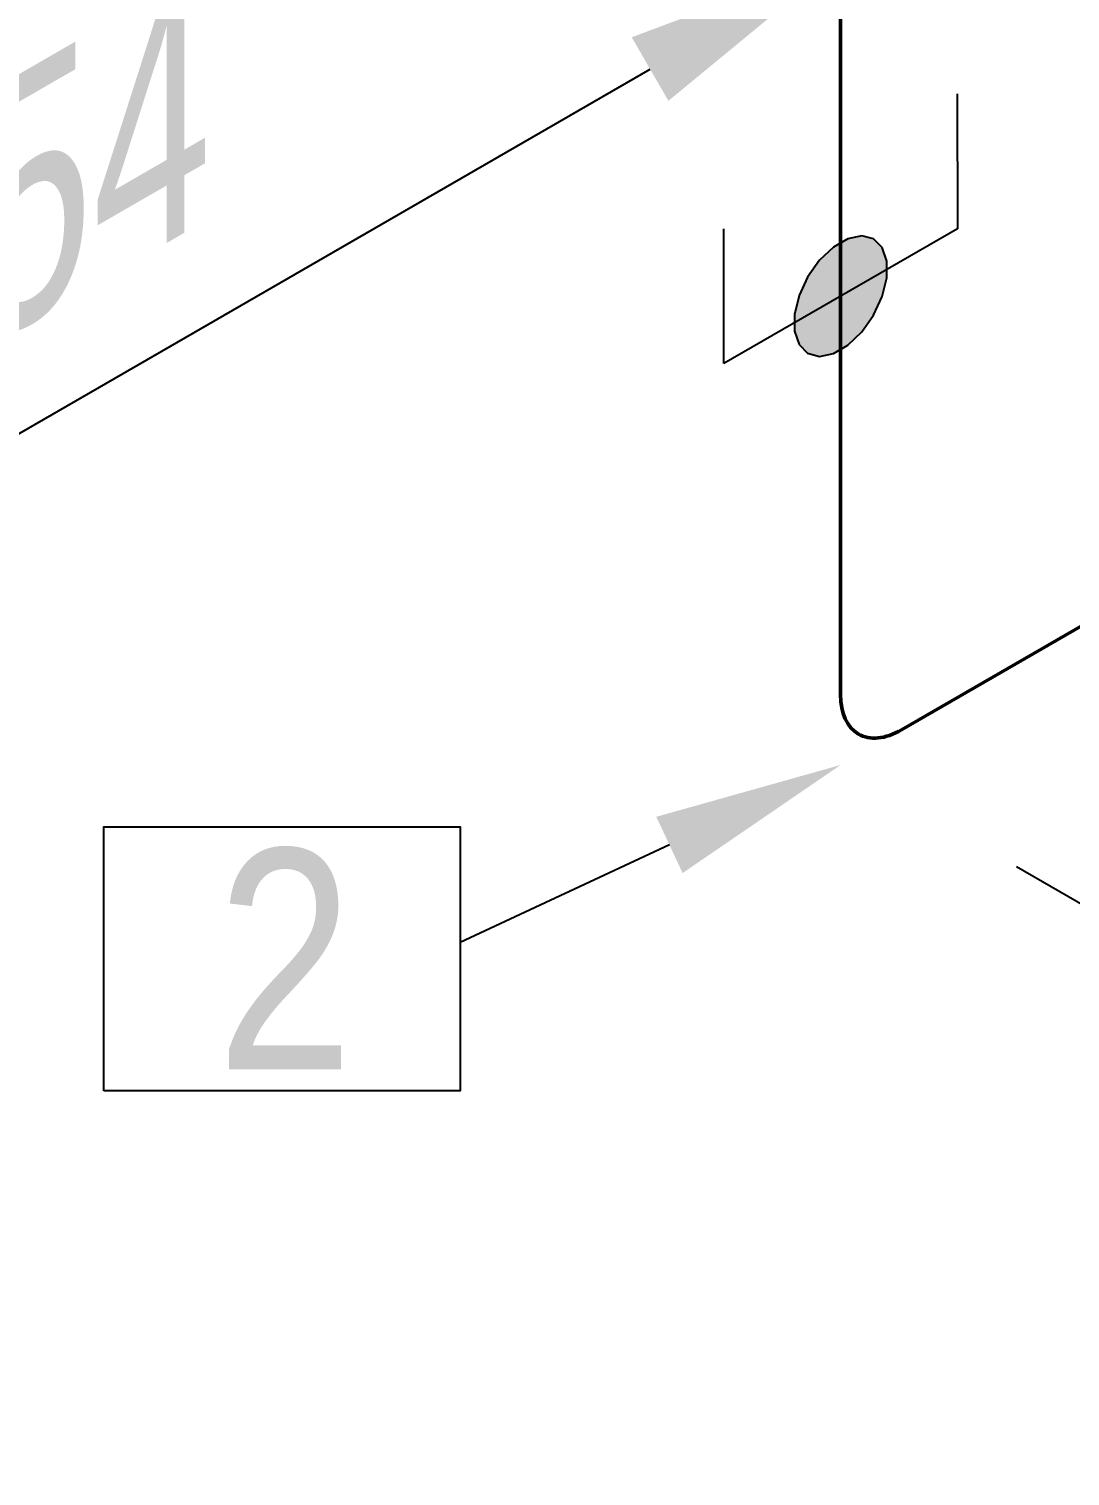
# Model space of a CAD drawing. Header units: millimetres. Extents: x 0 to 594, y 0 to 420.
# Drawn here: x 265.15 to 276.98, y 97.62 to 114.06 of the extents above; entities that cross this region are included whole.
import ezdxf
from ezdxf import colors
from ezdxf.entities.mleader import LeaderData, LeaderLine
from ezdxf.enums import TextEntityAlignment as Align
from ezdxf.math import Vec2, Vec3

# ---------------------------------------------------------------- set-up
doc = ezdxf.new("R2010")
doc.units = ezdxf.units.MM
doc.header["$LTSCALE"] = 0.25
for name, color, linetype in [('용접', 1, 'Continuous'), ('주석', 7, 'Continuous'), ('치수', 1, 'Continuous')]:
    doc.layers.add(name, color=color, linetype=linetype)
doc.layers.add('파이프 작은 보어', color=30, linetype='Continuous', lineweight=50)
doc.styles.add('AdskIsoAnnotation', font='arial.ttf', dxfattribs={"width": 0.8, "height": 1})
doc.styles.add('AdskIsoMetric', font='arial.ttf', dxfattribs={"width": 0.8, "height": 2.5})
doc.styles.add('AdskIsoMetric-30', font='arial.ttf', dxfattribs={"width": 0.8, "height": 2.5})
doc.styles.add('AdskIsoMetric30', font='arial.ttf', dxfattribs={"width": 0.8, "oblique": 30, "height": 2.5})
doc.styles.get("Standard").update_dxf_attribs({"font": 'arial.ttf'})
doc.dimstyles.new('AdskIsoMetric', dxfattribs={"dimtxt": 2.5, "dimasz": 2.5, "dimexe": 1, "dimexo": 2, "dimgap": 0.8, "dimtad": 1, "dimdec": 0, "dimrnd": 1, "dimzin": 0, "dimdsep": 46, "dimtxsty": 'AdskIsoMetric', "dimcen": 0, "dimclrt": 7, "dimadec": 0, "dimazin": 0, "dimtfac": 1, "dimtdec": 0, "dimtmove": 1, "dimatfit": 3, "dimfxl": 0, "dimfrac": 2, "dimtolj": 1, "dimtzin": 0, "dimarcsym": 0})

# ---------------------------------------------------------------- blocks, each defined once
blk = doc.blocks.new('*D92')
at = {"layer": 'Defpoints', "color": 0}
for p in [(357.332, 153.599), (370.322, 146.099), (274.369, 105.701)]:
    blk.add_point(p, dxfattribs=at)
at = {"layer": '치수', "color": 0, "lineweight": -2}
for p, q in [((359.332, 152.444), (371.322, 145.522)), ((289.525, 99.451), (368.157, 144.849)), ((276.369, 104.546), (288.36, 97.623))]:
    blk.add_line(p, q, dxfattribs=at)
at = {"layer": '치수', "color": 0}
for points in [[(367.949, 145.21), (368.365, 144.488), (370.322, 146.099)], [(289.316, 99.812), (289.733, 99.09), (287.36, 98.201)]]:
    blk.add_solid(points, dxfattribs=at)
at = {"layer": '치수', "color": 7, "insert": (326.574, 123.459), "char_height": 2.5, "attachment_point": 5, "rotation": 30, "style": 'AdskIsoMetric-30'}
blk.add_mtext('\\A1;48822', dxfattribs=at)
blk = doc.blocks.new('*D93')
at = {"layer": 'Defpoints', "color": 0}
for p in [(274.369, 129.856), (287.36, 113.201), (274.369, 105.701)]:
    blk.add_point(p, dxfattribs=at)
at = {"layer": '치수', "color": 0, "lineweight": -2}
for p, q in [((276.369, 131.011), (288.36, 137.933)), ((287.36, 134.856), (287.36, 115.701))]:
    blk.add_line(p, q, dxfattribs=at)
at = {"layer": '치수', "color": 0}
for points in [[(286.943, 134.856), (287.776, 134.856), (287.36, 137.356)], [(286.943, 115.701), (287.776, 115.701), (287.36, 113.201)]]:
    blk.add_solid(points, dxfattribs=at)
at = {"layer": '치수', "color": 7, "insert": (285.093, 123.969), "char_height": 2.5, "attachment_point": 5, "rotation": 90, "style": 'AdskIsoMetric-30'}
blk.add_mtext('\\A1;5841', dxfattribs=at)
blk = doc.blocks.new('*D94')
at = {"layer": 'Defpoints', "color": 0}
for p in [(274.369, 129.856), (253.45, 117.778), (274.369, 114.856)]:
    blk.add_point(p, dxfattribs=at)
at = {"layer": '치수', "color": 0, "lineweight": -2}
for p, q in [((253.45, 115.469), (253.45, 101.624)), ((255.615, 104.028), (272.204, 113.606))]:
    blk.add_line(p, q, dxfattribs=at)
at = {"layer": '치수', "color": 0}
for points in [[(271.996, 113.967), (272.413, 113.245), (274.369, 114.856)], [(255.407, 104.389), (255.824, 103.668), (253.45, 102.778)]]:
    blk.add_solid(points, dxfattribs=at)
at = {"layer": '치수', "color": 7, "insert": (263.91, 111.435), "char_height": 2.5, "attachment_point": 5, "rotation": 30, "style": 'AdskIsoMetric30'}
blk.add_mtext('\\A1;5854', dxfattribs=at)
blk = doc.blocks.new('엘보우-1-Iso2DSkew180')
at = {"color": 0, "linetype": 'ByBlock', "lineweight": -2, "extrusion": (0.707107, -0.408248, 0.57735)}
for p, q in [((0, 6.124), (0, 0.798)), ((0.691, 0.399), (5.303, 3.062))]:
    blk.add_line(p, q, dxfattribs=at)
at = {"linetype": 'ByBlock'}
blk.add_ellipse((0.691, 1.197), major_axis=(0.489, 0.846), ratio=0.57735, start_param=2.356194, end_param=3.926991, dxfattribs=at)
blk = doc.blocks.new('SocketWeld-2-IsoRight')
blk.add_hatch(color=256).paths.add_polyline_path([(0.0055, -0.0435), (0.0057, -0.0436), (0.006, -0.0436), (0.0062, -0.0436), (0.0064, -0.0437), (0.0066, -0.0437), (0.0068, -0.0438), (0.007, -0.0438), (0.0072, -0.0439), (0.0075, -0.0439), (0.0077, -0.0439), (0.0079, -0.044), (0.0081, -0.044), (0.0083, -0.0441), (0.0085, -0.0441), (0.0088, -0.0442), (0.009, -0.0442), (0.0092, -0.0443), (0.0094, -0.0443), (0.0096, -0.0443), (0.0098, -0.0444), (0.01, -0.0444), (0.0103, -0.0445), (0.0105, -0.0445), (0.0107, -0.0446), (0.0109, -0.0446), (0.0111, -0.0446), (0.0113, -0.0447), (0.0115, -0.0447), (0.0118, -0.0448), (0.012, -0.0448), (0.0122, -0.0449), (0.0124, -0.0449), (0.0126, -0.0449), (0.0128, -0.045), (0.013, -0.045), (0.0133, -0.0451), (0.0135, -0.0451), (0.0137, -0.0452), (0.0139, -0.0452), (0.0141, -0.0453), (0.0143, -0.0453), (0.0145, -0.0453), (0.0148, -0.0454), (0.015, -0.0454), (0.0152, -0.0455), (0.0154, -0.0455), (0.0156, -0.0456), (0.0158, -0.0456), (0.0161, -0.0456), (0.0161, -0.0456), (0.0162, -0.0456), (0.0164, -0.0455), (0.0166, -0.0455), (0.0168, -0.0455), (0.017, -0.0454), (0.0171, -0.0454), (0.0173, -0.0453), (0.0175, -0.0453), (0.0177, -0.0452), (0.0179, -0.0452), (0.0181, -0.0451), (0.0182, -0.0451), (0.0184, -0.045), (0.0186, -0.045), (0.0188, -0.0449), (0.019, -0.0449), (0.0192, -0.0448), (0.0193, -0.0448), (0.0195, -0.0447), (0.0197, -0.0447), (0.0199, -0.0446), (0.0201, -0.0446), (0.0203, -0.0445), (0.0204, -0.0445), (0.0206, -0.0444), (0.0208, -0.0444), (0.021, -0.0444), (0.0212, -0.0443), (0.0213, -0.0443), (0.0215, -0.0442), (0.0217, -0.0442), (0.0219, -0.0441), (0.0221, -0.0441), (0.0223, -0.044), (0.0224, -0.044), (0.0226, -0.0439), (0.0228, -0.0439), (0.023, -0.0438), (0.0232, -0.0438), (0.0234, -0.0437), (0.0235, -0.0437), (0.0237, -0.0436), (0.0239, -0.0436), (0.0241, -0.0435), (0.0243, -0.0435), (0.0245, -0.0434), (0.0246, -0.0434), (0.0248, -0.0433), (0.025, -0.0433), (0.025, -0.0433), (0.0251, -0.0432), (0.0253, -0.043), (0.0254, -0.0429), (0.0255, -0.0428), (0.0257, -0.0426), (0.0258, -0.0425), (0.0259, -0.0424), (0.0261, -0.0422), (0.0262, -0.0421), (0.0263, -0.042), (0.0265, -0.0418), (0.0266, -0.0417), (0.0267, -0.0416), (0.0269, -0.0414), (0.027, -0.0413), (0.0271, -0.0412), (0.0273, -0.041), (0.0274, -0.0409), (0.0275, -0.0408), (0.0277, -0.0406), (0.0278, -0.0405), (0.0279, -0.0403), (0.0281, -0.0402), (0.0282, -0.0401), (0.0283, -0.0399), (0.0284, -0.0398), (0.0286, -0.0397), (0.0287, -0.0395), (0.0288, -0.0394), (0.029, -0.0393), (0.0291, -0.0391), (0.0292, -0.039), (0.0294, -0.0389), (0.0295, -0.0387), (0.0296, -0.0386), (0.0298, -0.0385), (0.0299, -0.0383), (0.03, -0.0382), (0.0302, -0.0381), (0.0303, -0.0379), (0.0304, -0.0378), (0.0306, -0.0377), (0.0307, -0.0375), (0.0308, -0.0374), (0.031, -0.0373), (0.0311, -0.0371), (0.0312, -0.037), (0.0314, -0.0369), (0.0315, -0.0367), (0.0315, -0.0367), (0.0316, -0.0365), (0.0316, -0.0363), (0.0317, -0.0361), (0.0318, -0.0359), (0.0319, -0.0357), (0.0319, -0.0355), (0.032, -0.0353), (0.0321, -0.0351), (0.0321, -0.0349), (0.0322, -0.0346), (0.0323, -0.0344), (0.0323, -0.0342), (0.0324, -0.034), (0.0325, -0.0338), (0.0325, -0.0336), (0.0326, -0.0334), (0.0327, -0.0332), (0.0328, -0.033), (0.0328, -0.0328), (0.0329, -0.0326), (0.033, -0.0324), (0.033, -0.0322), (0.0331, -0.0319), (0.0332, -0.0317), (0.0332, -0.0315), (0.0333, -0.0313), (0.0334, -0.0311), (0.0335, -0.0309), (0.0335, -0.0307), (0.0336, -0.0305), (0.0337, -0.0303), (0.0337, -0.0301), (0.0338, -0.0299), (0.0339, -0.0297), (0.0339, -0.0295), (0.034, -0.0292), (0.0341, -0.029), (0.0342, -0.0288), (0.0342, -0.0286), (0.0343, -0.0284), (0.0344, -0.0282), (0.0344, -0.028), (0.0345, -0.0278), (0.0346, -0.0276), (0.0346, -0.0274), (0.0347, -0.0272), (0.0348, -0.027), (0.0349, -0.0268), (0.0349, -0.0265), (0.0349, -0.0265), (0.0349, -0.0263), (0.0349, -0.026), (0.0349, -0.0258), (0.0349, -0.0255), (0.0349, -0.0252), (0.0349, -0.025), (0.0349, -0.0247), (0.0349, -0.0245), (0.0349, -0.0242), (0.0349, -0.0239), (0.0349, -0.0237), (0.0349, -0.0234), (0.0349, -0.0232), (0.0349, -0.0229), (0.0349, -0.0226), (0.0349, -0.0224), (0.0349, -0.0221), (0.0349, -0.0219), (0.0349, -0.0216), (0.0349, -0.0213), (0.0349, -0.0211), (0.0349, -0.0208), (0.0349, -0.0206), (0.0349, -0.0203), (0.0349, -0.02), (0.0349, -0.0198), (0.0349, -0.0195), (0.0349, -0.0192), (0.0349, -0.019), (0.0349, -0.0187), (0.0349, -0.0185), (0.0349, -0.0182), (0.0349, -0.0179), (0.0349, -0.0177), (0.0349, -0.0174), (0.0349, -0.0172), (0.0349, -0.0169), (0.0349, -0.0166), (0.0349, -0.0164), (0.0349, -0.0161), (0.0349, -0.0159), (0.0349, -0.0156), (0.0349, -0.0153), (0.0349, -0.0151), (0.0349, -0.0148), (0.0349, -0.0146), (0.0349, -0.0143), (0.0349, -0.014), (0.0349, -0.0138), (0.0349, -0.0138), (0.0349, -0.0135), (0.0348, -0.0132), (0.0347, -0.0129), (0.0346, -0.0126), (0.0346, -0.0123), (0.0345, -0.012), (0.0344, -0.0118), (0.0344, -0.0115), (0.0343, -0.0112), (0.0342, -0.0109), (0.0342, -0.0106), (0.0341, -0.0103), (0.034, -0.01), (0.0339, -0.0097), (0.0339, -0.0095), (0.0338, -0.0092), (0.0337, -0.0089), (0.0337, -0.0086), (0.0336, -0.0083), (0.0335, -0.008), (0.0335, -0.0077), (0.0334, -0.0074), (0.0333, -0.0071), (0.0332, -0.0069), (0.0332, -0.0066), (0.0331, -0.0063), (0.033, -0.006), (0.033, -0.0057), (0.0329, -0.0054), (0.0328, -0.0051), (0.0328, -0.0048), (0.0327, -0.0046), (0.0326, -0.0043), (0.0325, -0.004), (0.0325, -0.0037), (0.0324, -0.0034), (0.0323, -0.0031), (0.0323, -0.0028), (0.0322, -0.0025), (0.0321, -0.0022), (0.0321, -0.002), (0.032, -0.0017), (0.0319, -0.0014), (0.0319, -0.0011), (0.0318, -0.0008), (0.0317, -0.0005), (0.0316, -0.0002), (0.0316, 0.0001), (0.0315, 0.0003), (0.0315, 0.0003), (0.0314, 0.0006), (0.0312, 0.0009), (0.0311, 0.0012), (0.031, 0.0015), (0.0308, 0.0018), (0.0307, 0.0021), (0.0306, 0.0024), (0.0304, 0.0026), (0.0303, 0.0029), (0.0302, 0.0032), (0.03, 0.0035), (0.0299, 0.0038), (0.0298, 0.0041), (0.0296, 0.0044), (0.0295, 0.0047), (0.0294, 0.0049), (0.0292, 0.0052), (0.0291, 0.0055), (0.029, 0.0058), (0.0288, 0.0061), (0.0287, 0.0064), (0.0286, 0.0067), (0.0284, 0.007), (0.0283, 0.0072), (0.0282, 0.0075), (0.0281, 0.0078), (0.0279, 0.0081), (0.0278, 0.0084), (0.0277, 0.0087), (0.0275, 0.009), (0.0274, 0.0093), (0.0273, 0.0095), (0.0271, 0.0098), (0.027, 0.0101), (0.0269, 0.0104), (0.0267, 0.0107), (0.0266, 0.011), (0.0265, 0.0113), (0.0263, 0.0116), (0.0262, 0.0118), (0.0261, 0.0121), (0.0259, 0.0124), (0.0258, 0.0127), (0.0257, 0.013), (0.0255, 0.0133), (0.0254, 0.0136), (0.0253, 0.0139), (0.0251, 0.0141), (0.025, 0.0144), (0.025, 0.0144), (0.0248, 0.0147), (0.0246, 0.015), (0.0245, 0.0152), (0.0243, 0.0155), (0.0241, 0.0157), (0.0239, 0.016), (0.0237, 0.0162), (0.0235, 0.0165), (0.0234, 0.0168), (0.0232, 0.017), (0.023, 0.0173), (0.0228, 0.0175), (0.0226, 0.0178), (0.0224, 0.0181), (0.0223, 0.0183), (0.0221, 0.0186), (0.0219, 0.0188), (0.0217, 0.0191), (0.0215, 0.0193), (0.0213, 0.0196), (0.0212, 0.0199), (0.021, 0.0201), (0.0208, 0.0204), (0.0206, 0.0206), (0.0204, 0.0209), (0.0203, 0.0212), (0.0201, 0.0214), (0.0199, 0.0217), (0.0197, 0.0219), (0.0195, 0.0222), (0.0193, 0.0225), (0.0192, 0.0227), (0.019, 0.023), (0.0188, 0.0232), (0.0186, 0.0235), (0.0184, 0.0237), (0.0182, 0.024), (0.0181, 0.0243), (0.0179, 0.0245), (0.0177, 0.0248), (0.0175, 0.025), (0.0173, 0.0253), (0.0171, 0.0256), (0.017, 0.0258), (0.0168, 0.0261), (0.0166, 0.0263), (0.0164, 0.0266), (0.0162, 0.0268), (0.0161, 0.0271), (0.0161, 0.0271), (0.0158, 0.0273), (0.0156, 0.0275), (0.0154, 0.0277), (0.0152, 0.0279), (0.015, 0.0281), (0.0148, 0.0283), (0.0145, 0.0285), (0.0143, 0.0287), (0.0141, 0.0289), (0.0139, 0.0292), (0.0137, 0.0294), (0.0135, 0.0296), (0.0133, 0.0298), (0.013, 0.03), (0.0128, 0.0302), (0.0126, 0.0304), (0.0124, 0.0306), (0.0122, 0.0308), (0.012, 0.031), (0.0118, 0.0312), (0.0115, 0.0314), (0.0113, 0.0316), (0.0111, 0.0318), (0.0109, 0.032), (0.0107, 0.0322), (0.0105, 0.0324), (0.0103, 0.0326), (0.01, 0.0328), (0.0098, 0.033), (0.0096, 0.0332), (0.0094, 0.0334), (0.0092, 0.0337), (0.009, 0.0339), (0.0088, 0.0341), (0.0085, 0.0343), (0.0083, 0.0345), (0.0081, 0.0347), (0.0079, 0.0349), (0.0077, 0.0351), (0.0075, 0.0353), (0.0072, 0.0355), (0.007, 0.0357), (0.0068, 0.0359), (0.0066, 0.0361), (0.0064, 0.0363), (0.0062, 0.0365), (0.006, 0.0367), (0.0057, 0.0369), (0.0055, 0.0371), (0.0055, 0.0371), (0.0053, 0.0373), (0.0051, 0.0374), (0.0049, 0.0375), (0.0046, 0.0377), (0.0044, 0.0378), (0.0042, 0.0379), (0.004, 0.038), (0.0037, 0.0382), (0.0035, 0.0383), (0.0033, 0.0384), (0.003, 0.0386), (0.0028, 0.0387), (0.0026, 0.0388), (0.0024, 0.039), (0.0021, 0.0391), (0.0019, 0.0392), (0.0017, 0.0393), (0.0015, 0.0395), (0.0012, 0.0396), (0.001, 0.0397), (0.0008, 0.0399), (0.0006, 0.04), (0.0003, 0.0401), (0.0001, 0.0403), (-0.0001, 0.0404), (-0.0003, 0.0405), (-0.0006, 0.0406), (-0.0008, 0.0408), (-0.001, 0.0409), (-0.0012, 0.041), (-0.0015, 0.0412), (-0.0017, 0.0413), (-0.0019, 0.0414), (-0.0021, 0.0416), (-0.0024, 0.0417), (-0.0026, 0.0418), (-0.0028, 0.042), (-0.003, 0.0421), (-0.0033, 0.0422), (-0.0035, 0.0423), (-0.0037, 0.0425), (-0.004, 0.0426), (-0.0042, 0.0427), (-0.0044, 0.0429), (-0.0046, 0.043), (-0.0049, 0.0431), (-0.0051, 0.0433), (-0.0053, 0.0434), (-0.0055, 0.0435), (-0.0055, 0.0435), (-0.0057, 0.0436), (-0.006, 0.0436), (-0.0062, 0.0436), (-0.0064, 0.0437), (-0.0066, 0.0437), (-0.0068, 0.0438), (-0.007, 0.0438), (-0.0072, 0.0439), (-0.0075, 0.0439), (-0.0077, 0.0439), (-0.0079, 0.044), (-0.0081, 0.044), (-0.0083, 0.0441), (-0.0085, 0.0441), (-0.0088, 0.0442), (-0.009, 0.0442), (-0.0092, 0.0443), (-0.0094, 0.0443), (-0.0096, 0.0443), (-0.0098, 0.0444), (-0.01, 0.0444), (-0.0103, 0.0445), (-0.0105, 0.0445), (-0.0107, 0.0446), (-0.0109, 0.0446), (-0.0111, 0.0446), (-0.0113, 0.0447), (-0.0115, 0.0447), (-0.0118, 0.0448), (-0.012, 0.0448), (-0.0122, 0.0449), (-0.0124, 0.0449), (-0.0126, 0.0449), (-0.0128, 0.045), (-0.013, 0.045), (-0.0133, 0.0451), (-0.0135, 0.0451), (-0.0137, 0.0452), (-0.0139, 0.0452), (-0.0141, 0.0453), (-0.0143, 0.0453), (-0.0145, 0.0453), (-0.0148, 0.0454), (-0.015, 0.0454), (-0.0152, 0.0455), (-0.0154, 0.0455), (-0.0156, 0.0456), (-0.0158, 0.0456), (-0.0161, 0.0456), (-0.0161, 0.0456), (-0.0162, 0.0456), (-0.0164, 0.0455), (-0.0166, 0.0455), (-0.0168, 0.0455), (-0.017, 0.0454), (-0.0171, 0.0454), (-0.0173, 0.0453), (-0.0175, 0.0453), (-0.0177, 0.0452), (-0.0179, 0.0452), (-0.0181, 0.0451), (-0.0182, 0.0451), (-0.0184, 0.045), (-0.0186, 0.045), (-0.0188, 0.0449), (-0.019, 0.0449), (-0.0192, 0.0448), (-0.0193, 0.0448), (-0.0195, 0.0447), (-0.0197, 0.0447), (-0.0199, 0.0446), (-0.0201, 0.0446), (-0.0203, 0.0445), (-0.0204, 0.0445), (-0.0206, 0.0444), (-0.0208, 0.0444), (-0.021, 0.0444), (-0.0212, 0.0443), (-0.0213, 0.0443), (-0.0215, 0.0442), (-0.0217, 0.0442), (-0.0219, 0.0441), (-0.0221, 0.0441), (-0.0223, 0.044), (-0.0224, 0.044), (-0.0226, 0.0439), (-0.0228, 0.0439), (-0.023, 0.0438), (-0.0232, 0.0438), (-0.0234, 0.0437), (-0.0235, 0.0437), (-0.0237, 0.0436), (-0.0239, 0.0436), (-0.0241, 0.0435), (-0.0243, 0.0435), (-0.0245, 0.0434), (-0.0246, 0.0434), (-0.0248, 0.0433), (-0.025, 0.0433), (-0.025, 0.0433), (-0.0251, 0.0432), (-0.0253, 0.043), (-0.0254, 0.0429), (-0.0255, 0.0428), (-0.0257, 0.0426), (-0.0258, 0.0425), (-0.0259, 0.0424), (-0.0261, 0.0422), (-0.0262, 0.0421), (-0.0263, 0.042), (-0.0265, 0.0418), (-0.0266, 0.0417), (-0.0267, 0.0416), (-0.0269, 0.0414), (-0.027, 0.0413), (-0.0271, 0.0412), (-0.0273, 0.041), (-0.0274, 0.0409), (-0.0275, 0.0408), (-0.0277, 0.0406), (-0.0278, 0.0405), (-0.0279, 0.0403), (-0.0281, 0.0402), (-0.0282, 0.0401), (-0.0283, 0.0399), (-0.0284, 0.0398), (-0.0286, 0.0397), (-0.0287, 0.0395), (-0.0288, 0.0394), (-0.029, 0.0393), (-0.0291, 0.0391), (-0.0292, 0.039), (-0.0294, 0.0389), (-0.0295, 0.0387), (-0.0296, 0.0386), (-0.0298, 0.0385), (-0.0299, 0.0383), (-0.03, 0.0382), (-0.0302, 0.0381), (-0.0303, 0.0379), (-0.0304, 0.0378), (-0.0306, 0.0377), (-0.0307, 0.0375), (-0.0308, 0.0374), (-0.031, 0.0373), (-0.0311, 0.0371), (-0.0312, 0.037), (-0.0314, 0.0369), (-0.0315, 0.0367), (-0.0315, 0.0367), (-0.0316, 0.0365), (-0.0316, 0.0363), (-0.0317, 0.0361), (-0.0318, 0.0359), (-0.0319, 0.0357), (-0.0319, 0.0355), (-0.032, 0.0353), (-0.0321, 0.0351), (-0.0321, 0.0349), (-0.0322, 0.0346), (-0.0323, 0.0344), (-0.0323, 0.0342), (-0.0324, 0.034), (-0.0325, 0.0338), (-0.0325, 0.0336), (-0.0326, 0.0334), (-0.0327, 0.0332), (-0.0328, 0.033), (-0.0328, 0.0328), (-0.0329, 0.0326), (-0.033, 0.0324), (-0.033, 0.0322), (-0.0331, 0.0319), (-0.0332, 0.0317), (-0.0332, 0.0315), (-0.0333, 0.0313), (-0.0334, 0.0311), (-0.0335, 0.0309), (-0.0335, 0.0307), (-0.0336, 0.0305), (-0.0337, 0.0303), (-0.0337, 0.0301), (-0.0338, 0.0299), (-0.0339, 0.0297), (-0.0339, 0.0295), (-0.034, 0.0292), (-0.0341, 0.029), (-0.0342, 0.0288), (-0.0342, 0.0286), (-0.0343, 0.0284), (-0.0344, 0.0282), (-0.0344, 0.028), (-0.0345, 0.0278), (-0.0346, 0.0276), (-0.0346, 0.0274), (-0.0347, 0.0272), (-0.0348, 0.027), (-0.0349, 0.0268), (-0.0349, 0.0265), (-0.0349, 0.0265), (-0.0349, 0.0263), (-0.0349, 0.026), (-0.0349, 0.0258), (-0.0349, 0.0255), (-0.0349, 0.0252), (-0.0349, 0.025), (-0.0349, 0.0247), (-0.0349, 0.0245), (-0.0349, 0.0242), (-0.0349, 0.0239), (-0.0349, 0.0237), (-0.0349, 0.0234), (-0.0349, 0.0232), (-0.0349, 0.0229), (-0.0349, 0.0226), (-0.0349, 0.0224), (-0.0349, 0.0221), (-0.0349, 0.0219), (-0.0349, 0.0216), (-0.0349, 0.0213), (-0.0349, 0.0211), (-0.0349, 0.0208), (-0.0349, 0.0206), (-0.0349, 0.0203), (-0.0349, 0.02), (-0.0349, 0.0198), (-0.0349, 0.0195), (-0.0349, 0.0192), (-0.0349, 0.019), (-0.0349, 0.0187), (-0.0349, 0.0185), (-0.0349, 0.0182), (-0.0349, 0.0179), (-0.0349, 0.0177), (-0.0349, 0.0174), (-0.0349, 0.0172), (-0.0349, 0.0169), (-0.0349, 0.0166), (-0.0349, 0.0164), (-0.0349, 0.0161), (-0.0349, 0.0159), (-0.0349, 0.0156), (-0.0349, 0.0153), (-0.0349, 0.0151), (-0.0349, 0.0148), (-0.0349, 0.0146), (-0.0349, 0.0143), (-0.0349, 0.014), (-0.0349, 0.0138), (-0.0349, 0.0138), (-0.0349, 0.0135), (-0.0348, 0.0132), (-0.0347, 0.0129), (-0.0346, 0.0126), (-0.0346, 0.0123), (-0.0345, 0.012), (-0.0344, 0.0118), (-0.0344, 0.0115), (-0.0343, 0.0112), (-0.0342, 0.0109), (-0.0342, 0.0106), (-0.0341, 0.0103), (-0.034, 0.01), (-0.0339, 0.0097), (-0.0339, 0.0095), (-0.0338, 0.0092), (-0.0337, 0.0089), (-0.0337, 0.0086), (-0.0336, 0.0083), (-0.0335, 0.008), (-0.0335, 0.0077), (-0.0334, 0.0074), (-0.0333, 0.0071), (-0.0332, 0.0069), (-0.0332, 0.0066), (-0.0331, 0.0063), (-0.033, 0.006), (-0.033, 0.0057), (-0.0329, 0.0054), (-0.0328, 0.0051), (-0.0328, 0.0048), (-0.0327, 0.0046), (-0.0326, 0.0043), (-0.0325, 0.004), (-0.0325, 0.0037), (-0.0324, 0.0034), (-0.0323, 0.0031), (-0.0323, 0.0028), (-0.0322, 0.0025), (-0.0321, 0.0022), (-0.0321, 0.002), (-0.032, 0.0017), (-0.0319, 0.0014), (-0.0319, 0.0011), (-0.0318, 0.0008), (-0.0317, 0.0005), (-0.0316, 0.0002), (-0.0316, -0.0001), (-0.0315, -0.0003), (-0.0315, -0.0003), (-0.0314, -0.0006), (-0.0312, -0.0009), (-0.0311, -0.0012), (-0.031, -0.0015), (-0.0308, -0.0018), (-0.0307, -0.0021), (-0.0306, -0.0024), (-0.0304, -0.0026), (-0.0303, -0.0029), (-0.0302, -0.0032), (-0.03, -0.0035), (-0.0299, -0.0038), (-0.0298, -0.0041), (-0.0296, -0.0044), (-0.0295, -0.0047), (-0.0294, -0.0049), (-0.0292, -0.0052), (-0.0291, -0.0055), (-0.029, -0.0058), (-0.0288, -0.0061), (-0.0287, -0.0064), (-0.0286, -0.0067), (-0.0284, -0.007), (-0.0283, -0.0072), (-0.0282, -0.0075), (-0.0281, -0.0078), (-0.0279, -0.0081), (-0.0278, -0.0084), (-0.0277, -0.0087), (-0.0275, -0.009), (-0.0274, -0.0093), (-0.0273, -0.0095), (-0.0271, -0.0098), (-0.027, -0.0101), (-0.0269, -0.0104), (-0.0267, -0.0107), (-0.0266, -0.011), (-0.0265, -0.0113), (-0.0263, -0.0116), (-0.0262, -0.0118), (-0.0261, -0.0121), (-0.0259, -0.0124), (-0.0258, -0.0127), (-0.0257, -0.013), (-0.0255, -0.0133), (-0.0254, -0.0136), (-0.0253, -0.0139), (-0.0251, -0.0141), (-0.025, -0.0144), (-0.025, -0.0144), (-0.0248, -0.0147), (-0.0246, -0.015), (-0.0245, -0.0152), (-0.0243, -0.0155), (-0.0241, -0.0157), (-0.0239, -0.016), (-0.0237, -0.0162), (-0.0235, -0.0165), (-0.0234, -0.0168), (-0.0232, -0.017), (-0.023, -0.0173), (-0.0228, -0.0175), (-0.0226, -0.0178), (-0.0224, -0.0181), (-0.0223, -0.0183), (-0.0221, -0.0186), (-0.0219, -0.0188), (-0.0217, -0.0191), (-0.0215, -0.0193), (-0.0213, -0.0196), (-0.0212, -0.0199), (-0.021, -0.0201), (-0.0208, -0.0204), (-0.0206, -0.0206), (-0.0204, -0.0209), (-0.0203, -0.0212), (-0.0201, -0.0214), (-0.0199, -0.0217), (-0.0197, -0.0219), (-0.0195, -0.0222), (-0.0193, -0.0225), (-0.0192, -0.0227), (-0.019, -0.023), (-0.0188, -0.0232), (-0.0186, -0.0235), (-0.0184, -0.0237), (-0.0182, -0.024), (-0.0181, -0.0243), (-0.0179, -0.0245), (-0.0177, -0.0248), (-0.0175, -0.025), (-0.0173, -0.0253), (-0.0171, -0.0256), (-0.017, -0.0258), (-0.0168, -0.0261), (-0.0166, -0.0263), (-0.0164, -0.0266), (-0.0162, -0.0268), (-0.0161, -0.0271), (-0.0161, -0.0271), (-0.0158, -0.0273), (-0.0156, -0.0275), (-0.0154, -0.0277), (-0.0152, -0.0279), (-0.015, -0.0281), (-0.0148, -0.0283), (-0.0145, -0.0285), (-0.0143, -0.0287), (-0.0141, -0.0289), (-0.0139, -0.0292), (-0.0137, -0.0294), (-0.0135, -0.0296), (-0.0133, -0.0298), (-0.013, -0.03), (-0.0128, -0.0302), (-0.0126, -0.0304), (-0.0124, -0.0306), (-0.0122, -0.0308), (-0.012, -0.031), (-0.0118, -0.0312), (-0.0115, -0.0314), (-0.0113, -0.0316), (-0.0111, -0.0318), (-0.0109, -0.032), (-0.0107, -0.0322), (-0.0105, -0.0324), (-0.0103, -0.0326), (-0.01, -0.0328), (-0.0098, -0.033), (-0.0096, -0.0332), (-0.0094, -0.0334), (-0.0092, -0.0337), (-0.009, -0.0339), (-0.0088, -0.0341), (-0.0085, -0.0343), (-0.0083, -0.0345), (-0.0081, -0.0347), (-0.0079, -0.0349), (-0.0077, -0.0351), (-0.0075, -0.0353), (-0.0072, -0.0355), (-0.007, -0.0357), (-0.0068, -0.0359), (-0.0066, -0.0361), (-0.0064, -0.0363), (-0.0062, -0.0365), (-0.006, -0.0367), (-0.0057, -0.0369), (-0.0055, -0.0371), (-0.0055, -0.0371), (-0.0053, -0.0373), (-0.0051, -0.0374), (-0.0049, -0.0375), (-0.0046, -0.0377), (-0.0044, -0.0378), (-0.0042, -0.0379), (-0.004, -0.038), (-0.0037, -0.0382), (-0.0035, -0.0383), (-0.0033, -0.0384), (-0.003, -0.0386), (-0.0028, -0.0387), (-0.0026, -0.0388), (-0.0024, -0.039), (-0.0021, -0.0391), (-0.0019, -0.0392), (-0.0017, -0.0393), (-0.0015, -0.0395), (-0.0012, -0.0396), (-0.001, -0.0397), (-0.0008, -0.0399), (-0.0006, -0.04), (-0.0003, -0.0401), (-0.0001, -0.0403), (0.0001, -0.0404), (0.0003, -0.0405), (0.0006, -0.0406), (0.0008, -0.0408), (0.001, -0.0409), (0.0012, -0.041), (0.0015, -0.0412), (0.0017, -0.0413), (0.0019, -0.0414), (0.0021, -0.0416), (0.0024, -0.0417), (0.0026, -0.0418), (0.0028, -0.042), (0.003, -0.0421), (0.0033, -0.0422), (0.0035, -0.0423), (0.0037, -0.0425), (0.004, -0.0426), (0.0042, -0.0427), (0.0044, -0.0429), (0.0046, -0.043), (0.0049, -0.0431), (0.0051, -0.0433), (0.0053, -0.0434)], flags=0)
at = {"color": 0, "linetype": 'ByBlock', "lineweight": -2, "extrusion": (-0.707107, -0.408248, 0.57735)}
for p, q in [((-0.0884, 0.1531), (0, 0.1021)), ((0, 0.1021), (0, -0.1021)), ((-0.0161, 0.0456), (-0.025, 0.0433)), ((-0.0055, 0.0435), (-0.0161, 0.0456)), ((-0.0315, 0.0367), (-0.0349, 0.0265)), ((-0.025, 0.0433), (-0.0315, 0.0367)), ((0.0055, 0.0371), (-0.0055, 0.0435)), ((0.0161, 0.0271), (0.0055, 0.0371)), ((-0.0349, 0.0265), (-0.0349, 0.0138)), ((0.025, 0.0144), (0.0161, 0.0271)), ((-0.0349, 0.0138), (-0.0315, -0.0003)), ((0.0315, 0.0003), (0.025, 0.0144)), ((0.0349, -0.0138), (0.0315, 0.0003)), ((-0.0315, -0.0003), (-0.025, -0.0144)), ((-0.025, -0.0144), (-0.0161, -0.0271)), ((0.0349, -0.0265), (0.0349, -0.0138)), ((-0.0161, -0.0271), (-0.0055, -0.0371)), ((0.0315, -0.0367), (0.0349, -0.0265)), ((-0.0055, -0.0371), (0.0055, -0.0435)), ((0.0055, -0.0435), (0.0161, -0.0456)), ((0.0161, -0.0456), (0.025, -0.0433)), ((0.025, -0.0433), (0.0315, -0.0367)), ((0, -0.1021), (-0.0884, -0.051))]:
    blk.add_line(p, q, dxfattribs=at)
blk = doc.blocks.new('AnnoRect')
at = {"color": 0, "linetype": 'ByBlock', "lineweight": -2}
blk.add_wipeout([(-0.8095, -0.6), (-0.8095, 0.6), (0.8095, 0.6), (0.8095, -0.6)], dxfattribs=at)
blk.add_lwpolyline([(-0.8095, -0.6), (-0.8095, 0.6), (0.8095, 0.6), (0.8095, -0.6)], close=True, dxfattribs=at)
at = {"color": 0, "linetype": 'ByBlock', "lineweight": -2, "style": 'AdskIsoAnnotation', "width": 0.8}
blk.add_attdef('XX', text='', height=1, dxfattribs=at).set_placement((0, 0), align=Align.MIDDLE_CENTER)

msp = doc.modelspace()

# ---------------------------------------------------------------- linework, layer by layer
at = {"layer": '파이프 작은 보어'}
msp.add_lwpolyline([(274.3694, 124.5302), (274.3694, 111.0266)], dxfattribs=at)

# ---------------------------------------------------------------- block references
at = {"layer": '용접', "xscale": 15, "yscale": 15, "zscale": 15, "rotation": 300.0000000076395}
msp.add_blockref('SocketWeld-2-IsoRight', (274.3694, 111.0266), dxfattribs=at)
at = {"layer": '파이프 작은 보어'}
msp.add_blockref('엘보우-1-Iso2DSkew180', (274.3694, 105.7008), dxfattribs=at)

# ---------------------------------------------------------------- dimensions: what is measured, and where the dimension line sits
at = {"layer": '치수'}
for base, p1, p2, angle, text, override, picture, middle in [((370.322, 146.099), (274.3694, 105.7008), (357.3316, 153.599), 30, '48822', {"dimtad": 0, "dimlfac": 509.644788, "dimtxsty": 'AdskIsoMetric-30', "dimse1": 0, "dimse2": 0, "dimsd1": 0, "dimsd2": 0, "dimtmove": 1}, '*D92', (326.5737, 123.4588)), ((287.3597, 113.2008), (274.3694, 129.856), (274.3694, 105.7008), 270, '5841', {"dimtad": 0, "dimlfac": 241.827244, "dimtxsty": 'AdskIsoMetric-30', "dimse1": 0, "dimse2": 1, "dimsd1": 0, "dimsd2": 0, "dimtmove": 1}, '*D93', (285.0926, 123.9694)), ((274.3694, 114.856), (253.4504, 117.7784), (274.3694, 129.856), 30, '5854', {"dimtad": 0, "dimlfac": 242.368519, "dimtxsty": 'AdskIsoMetric30', "dimse1": 0, "dimse2": 1, "dimsd1": 0, "dimsd2": 0, "dimtmove": 1}, '*D94', (263.9099, 111.435))]:
    dim = msp.add_linear_dim(base=base, p1=p1, p2=p2, angle=angle, text=text, dimstyle='AdskIsoMetric', override=override, dxfattribs=at)
    dim.commit()
    dim.dimension.update_dxf_attribs({"geometry": picture, "text_midpoint": middle, "dimtype": 160})

# ---------------------------------------------------------------- leaders
at = {"layer": '주석'}
ml = msp.add_multileader_mtext('Standard', dxfattribs=at)
ml.set_content('')
ml.set_leader_properties()
ml.build(insert=Vec2(0, 0))
ml.multileader.update_dxf_attribs({"dogleg_length": 0, "arrow_head_size": 2.1464})
ctx = ml.context
ctx.base_point, ctx.arrow_head_size = Vec3(270.0476, 103.6825), 2.1464
notes = []
notes.append((ctx, [(0, (1, 1, 0), (270.0476, 103.6825), (-1, 0), 0, [(0, [(274.3694, 105.7008)], 0, [])])]))
ctx.mtext, ml.multileader.dxf.content_type = None, 0
for ctx, leaders in notes:
    for number, flags, end, landing, length, lines in leaders:
        leader = LeaderData()
        leader.index, (leader.has_last_leader_line, leader.has_dogleg_vector, leader.attachment_direction) = number, flags
        leader.last_leader_point, leader.dogleg_vector, leader.dogleg_length = Vec3(end), Vec3(landing), length
        for number, points, colour, breaks in lines:
            line = LeaderLine()
            line.index, line.vertices, line.color, line.breaks = number, Vec3.list(points), colors.encode_raw_color(colour), breaks
            leader.lines.append(line)
        ctx.leaders.append(leader)

# ---------------------------------------------------------------- next in the draw order: block references
ref = msp.add_blockref('AnnoRect', (268.0238, 103.5), dxfattribs=dict(at, xscale=2.5, yscale=2.5, zscale=2.5))
ref.add_attrib('XX_001', '2', (267.2796, 102.2449), dxfattribs={"layer": '0', "color": 0, "linetype": 'ByBlock', "lineweight": -2, "height": 2.5, "style": 'AdskIsoAnnotation', "width": 0.8})

doc.saveas('drawing.dxf')
